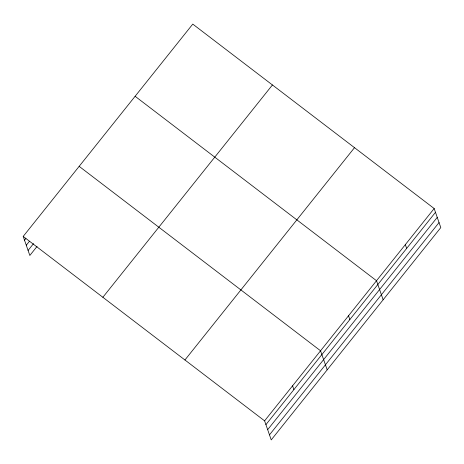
<?xml version="1.0" encoding="UTF-8"?>
<svg xmlns="http://www.w3.org/2000/svg" width="464" height="464" viewBox="0 0 464 464"><rect width="100%" height="100%" fill="white"/><g stroke="black" fill="none" stroke-linecap="round" stroke-linejoin="round"><path stroke-width="0.7" d="M23.2 236.414L192.769 24.099L434.165 208.533L440.8 227.586L271.231 439.901L264.596 420.848L23.2 236.414L29.835 255.467L37.056 246.425M24.522 240.201L25.874 238.508M26.274 245.241L29.435 241.286M28.084 250.432L33.495 243.646M102.863 297.279L272.426 84.958M184.939 359.983L354.502 147.668M264.596 420.848L434.165 208.533M265.918 424.641L435.487 212.321M267.67 429.676L437.239 217.361M269.48 434.867L439.048 222.552M135.117 96.286L376.513 280.72L383.148 299.773M79.158 166.35L320.554 350.784L327.19 369.837M405.339 244.627L406.655 248.42M348.534 315.752L349.85 319.545M292.575 385.816L293.898 389.609"/></g></svg>
